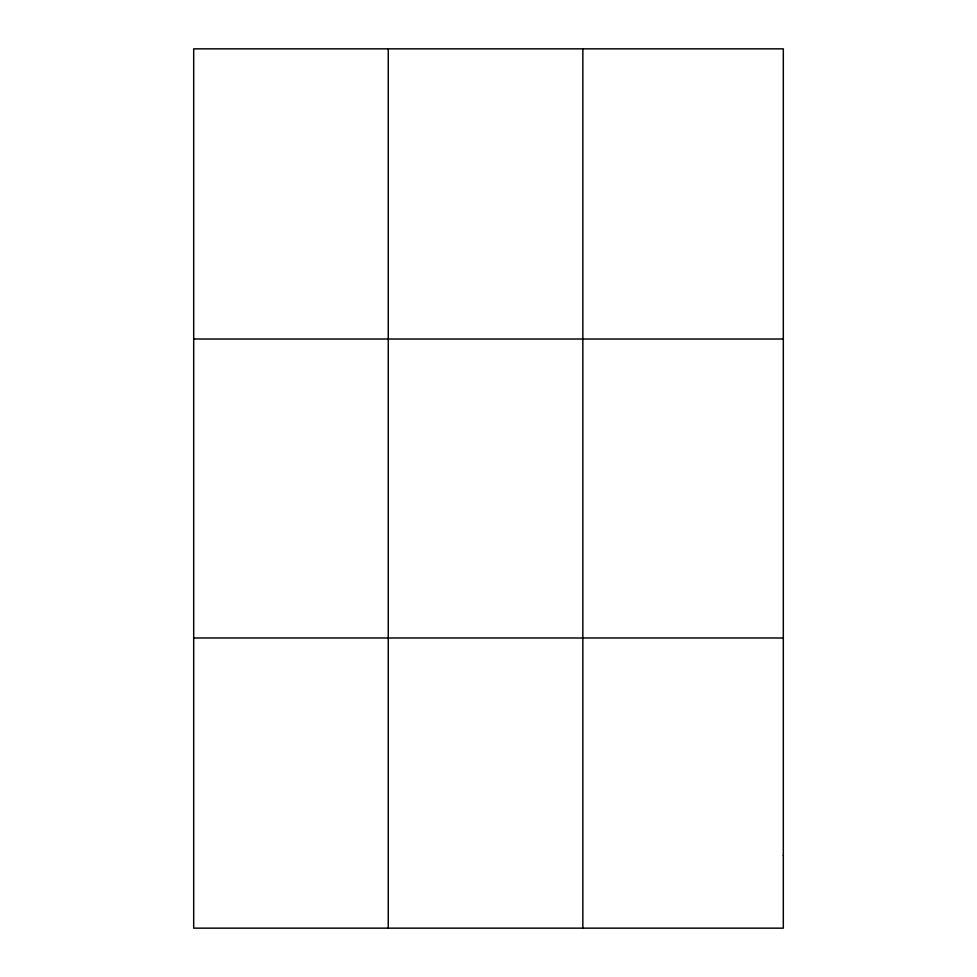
<?xml version="1.0" encoding="UTF-8"?>
<svg xmlns="http://www.w3.org/2000/svg" width="977" height="977" viewBox="0 0 977 977"><rect width="100%" height="100%" fill="white"/><g stroke="black" fill="none" stroke-linecap="round" stroke-linejoin="round"><path stroke-width="1.47" d="M388.26 928.15L388.26 48.85M582.842 928.15L582.842 48.85M193.69 339.019L783.31 339.019M193.69 637.981L783.31 637.981M783.31 855.608L783.31 928.15L193.69 928.15L193.69 48.85L783.31 48.85L783.31 855.608"/></g></svg>
